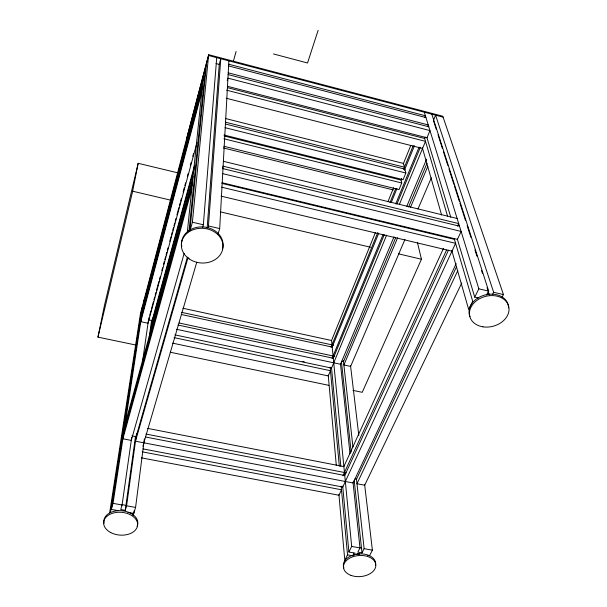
<?xml version="1.0" encoding="UTF-8"?>
<svg xmlns="http://www.w3.org/2000/svg" width="607" height="607" viewBox="0 0 607 607"><rect width="100%" height="100%" fill="white"/><g stroke="black" fill="none" stroke-linecap="round" stroke-linejoin="round"><path stroke-width="0.91" d="M218.057 234.014L219.696 228.573L228.892 60.859M208.307 227.746L220.781 58.727L219.241 64.403L207.154 228.171M202.609 227.337L203.353 224.772L216.722 57.665M190.059 230.546L192.404 222.223L208.656 54.698L442.791 116.24L503.453 294.562L502.179 297.035M189.915 230.44L206.57 63.113M189.012 231.221L205.576 66.884M187.366 231.715L203.603 74.373M186.584 138.851L208.656 54.698M127.887 512.399L133.768 513.454L135.581 507.422L144.36 438.869M132.986 515.502L133.35 512.687M133.768 513.454L134.124 510.639M131.719 437.419L122.075 504.986L120.763 509.531L125.254 510.335L135.498 436.38M149.246 337.151L151.583 320.299M125.254 510.335L126.59 505.798L136.545 433.519M150.126 334.965L152.456 318.068M142.569 361.408L148.601 319.176M110.474 512.437L141.917 308.121M118.077 510.639L111.324 509.425L142.645 305.359M111.324 509.425L113.039 503.355L144.102 299.82M109.655 512.809L140.467 313.599L208.573 55.525L443.095 117.128M135.968 345.064L97.947 337.128L132.66 191.205L138.168 163.298L177.76 172.828M97.947 337.128L104.366 305.814L138.168 163.298M143.449 304.092L203.216 77.924M143.123 306.247L203.034 79.654M141.788 314.995L202.306 86.702M141.454 317.211L202.123 88.493M201.752 92.112L140.763 321.695L148.017 323.235L196.987 142.599M149.239 317.127L148.503 319.874L152.099 320.64L194.513 165.559M149.739 315.306L150.976 310.738M151.469 308.91L153.45 301.603M153.943 299.775L154.679 297.035M155.18 295.207L155.916 292.468M156.416 290.639L158.89 281.504M159.383 279.683L160.127 276.944M161.857 270.547L162.6 267.808M163.587 264.151L164.33 261.412M164.823 259.584L165.567 256.844M166.06 255.016L166.804 252.277M167.297 250.448L168.04 247.709M169.77 241.32L171.007 236.753M171.5 234.924L172.244 232.185M172.737 230.357L173.481 227.617M173.974 225.789L174.717 223.05M175.211 221.221L175.954 218.482M176.94 214.825L178.921 207.518M179.414 205.697L180.158 202.95M180.651 201.129L181.394 198.39M183.124 191.994L184.361 187.426M184.854 185.598L185.598 182.859M187.328 176.462L188.071 173.723M190.295 165.506L191.038 162.767M192.768 156.371L193.512 153.632M151.636 324.009L194.543 167.289M125.148 424.012L193.049 176.607M124.253 429.862L192.54 181.561M123.805 432.814L192.282 184.065M191.759 189.141L122.895 438.785L131.294 440.401L184.133 253.498M227.223 80.708L227.944 78.136L429.976 130.581L426.987 137.789L227.617 86.331M233.331 61.368L236.085 51.519M187.381 257.193L136.105 436.714L131.939 435.909M188.102 257.315L135.49 441.206L353.099 482.99L456.153 263.597M222.412 168.579L223.118 166.174L458.695 223.596L457.526 226.138M142.865 446.191L196.767 262.194M318.114 30.35L307.529 62.999L273.514 53.955M354.071 555.238L355.11 553.152L348.904 552.044L351.681 546.421L331.551 340.504L375.437 232.473M387.919 201.736L393.632 187.684M403.26 163.966L410.757 145.528M331.02 347.219L377.789 232.534M389.952 202.7L395.681 188.656M403.549 169.353L413.215 145.657M424.779 117.295L425.401 115.77L228.71 64.221M378.692 233.263L332.196 347.06L181.22 314.472M391.212 202.624L396.932 188.618M404.444 170.233L414.46 145.726M223.808 146.241L399.042 189.581L401.743 182.988L401.052 180.059L401.728 178.405M225.326 123.995L404.892 169.125L405.848 172.995L403.109 179.672L224.006 135.02M332.09 358.35L383.108 234.492M395.703 203.906L419.103 147.091M427.594 126.468L428.231 124.936L228.232 72.825M384.231 234.803L333.289 358.244L177.934 325.018M396.879 204.164L420.363 147.258M425.241 137.068L424.657 138.502L227.625 87.689M433.406 120.436L435.591 115.155L493.635 292.278L492.459 294.607M386.667 235.091L331.551 368.085L174.915 334.874M399.353 204.468L425.499 141.37L226.548 90.162M393.989 236.844L340.504 364.253L176.44 329.29M406.811 206.304L426.592 159.186M395.718 237.58L343.509 361.544L341.824 361.18M408.587 207.025L426.964 163.374M397.646 237.724L343.888 364.974L350.634 366.408L404.945 239.477M410.537 207.222L427.844 166.257M417.965 209.043L431.357 177.745M417.479 242.663L421.44 259.235L362.242 392.319L352.971 390.384M443.474 248.354L343.873 466.593L147.607 428.383M342.932 475.812L446.54 250.076M448.467 250.137L344.746 475.478L145.551 437.01M456.585 266.663L356.476 479.211L354.928 478.915M457.792 270.646L356.969 483.733L364.701 485.221L461.752 282.976M341.164 486.154L347.53 554.828L344.799 560.367L338.911 494.53M478.422 297.999L474.735 297.149L478.84 288.833L424.293 112.189M353.001 482.079L359.981 547.924L357.872 552.127L362.007 552.871L364.124 548.667L356.453 479.052M486.761 295.017L488.711 291.132L431.827 114.169M364.595 484.287L372.395 550.162L369.534 555.739L367.774 555.428M347.53 554.828L352.834 555.777M113.039 503.355L122.075 504.986M126.59 505.798L135.581 507.422M351.681 546.421L359.981 547.924M364.124 548.667L372.395 550.162M141.416 457.845L338.972 495.244L341.498 489.781L142.19 451.836M143.047 448.899L342.773 487.034L455.599 243.331L221.692 187.199M145.923 434.058L346.104 472.815M170.279 352.227L328.857 385.346M174.103 337.636L330.458 370.71L328.304 375.923L172.593 343.145M302.362 361.37L304.213 361.764M179.186 323.007L334.745 356.347M182.904 308.242L331.551 340.504M181.44 312.309L333.638 345.224M192.404 222.223L203.353 224.772M208.816 226.039L219.696 228.573M478.84 288.833L488.711 291.132M493.635 292.278L503.453 294.562M132.66 191.205L171.409 200.333M220.311 211.858L370.695 247.277M398.374 253.802L421.44 259.235M221.047 196.122L451.972 251.169M222.018 182.707L457.428 239.386L461.115 231.426L222.708 173.632M221.912 183.397L454.423 239.355M222.981 168.64L459.491 226.183M223.384 161.295L457.117 218.474M223.338 147.933L393.321 189.923M223.915 138.768L401.743 182.988M224.142 135.976L401.052 180.059M225.743 118.577L403.48 163.42L404.421 167.213L225.485 122.182M225.06 127.675L405.848 172.995M226.259 98.243L422.555 148.487M228.141 74.585L428.808 126.802M228.611 65.92L425.962 117.583M216.001 63.56L219.241 64.403M433.694 121.332L436.289 129.428M438.019 134.822L442.344 148.313M443.497 151.909L447.822 165.4M448.975 168.996L453.877 184.285M454.453 186.083L459.355 201.365M459.931 203.163L465.41 220.25M467.14 225.645L470.888 237.337M474.924 249.925L476.943 256.222M481.556 270.608L482.421 273.309M487.034 287.695L489.341 294.888M426.865 137.402L450.804 217.276M457.329 239.059L474.735 297.149M424.551 138.153L447.556 216.084M454.241 238.741L472.701 301.269L468.665 309.441L451.767 250.441M422.381 147.873L441.623 215.037M350.55 365.71L358.798 435.348M343.395 360.52L352.933 447.071M341.43 361.62L351.165 452.063M354.2 480.327L362.007 552.871M340.436 363.563L350.011 453.861M353.441 553.106L353.631 554.995M331.483 367.379L340.815 466.305M342.682 486.093L348.904 552.044M330.132 367.167L339.313 466.184M328.228 375.088L336.301 465.379M121.681 504.857A4.492 3.05 4.9 0 1 126.658 506.329M104.108 523.234A17.011 11.419 4.8 0 1 121.999 510.753A17.011 11.419 4.8 0 1 137.076 526.254M181.804 246.632A20.813 17.345 4.9 0 1 203.17 226.935A20.813 17.345 4.9 0 1 222.428 249.128M359.701 547.499A4.279 2.823 -4.5 0 1 361.802 548.743M359.701 553.963A4.355 2.853 -4.5 0 0 356.362 554.472A4.31 2.83 -4.5 0 1 359.663 553.986M343.903 567.977A16.199 10.554 -4.5 0 1 358.585 553.948A16.199 10.554 -4.5 0 1 375.46 565.413M487.11 293.12A5.281 4.097 -15.3 0 1 489.257 294.615M470 316.771A20.054 15.403 -15 0 1 485.699 294.797A20.054 15.403 -15 0 1 508.56 307.886M110.77 532.574A17.042 11.419 4.8 0 0 137.569 525.571A17.042 11.419 4.8 0 0 113.562 512.968A17.042 11.419 4.8 0 0 110.77 532.574M189.187 258.893A20.858 17.36 4.9 0 0 222.784 248.787A20.858 17.36 4.9 0 0 194.589 229.264A20.858 17.36 4.9 0 0 189.187 258.893M351.066 575.413A16.23 10.562 -4.5 0 0 375.839 565.701A16.23 10.562 -4.5 0 0 352.052 557.059A16.23 10.562 -4.5 0 0 351.066 575.413M482.967 326.832A20.099 15.418 -15 0 0 508.651 306.163A20.099 15.418 -15 0 0 476.093 301.034A20.099 15.418 -15 0 0 482.967 326.832"/></g></svg>
